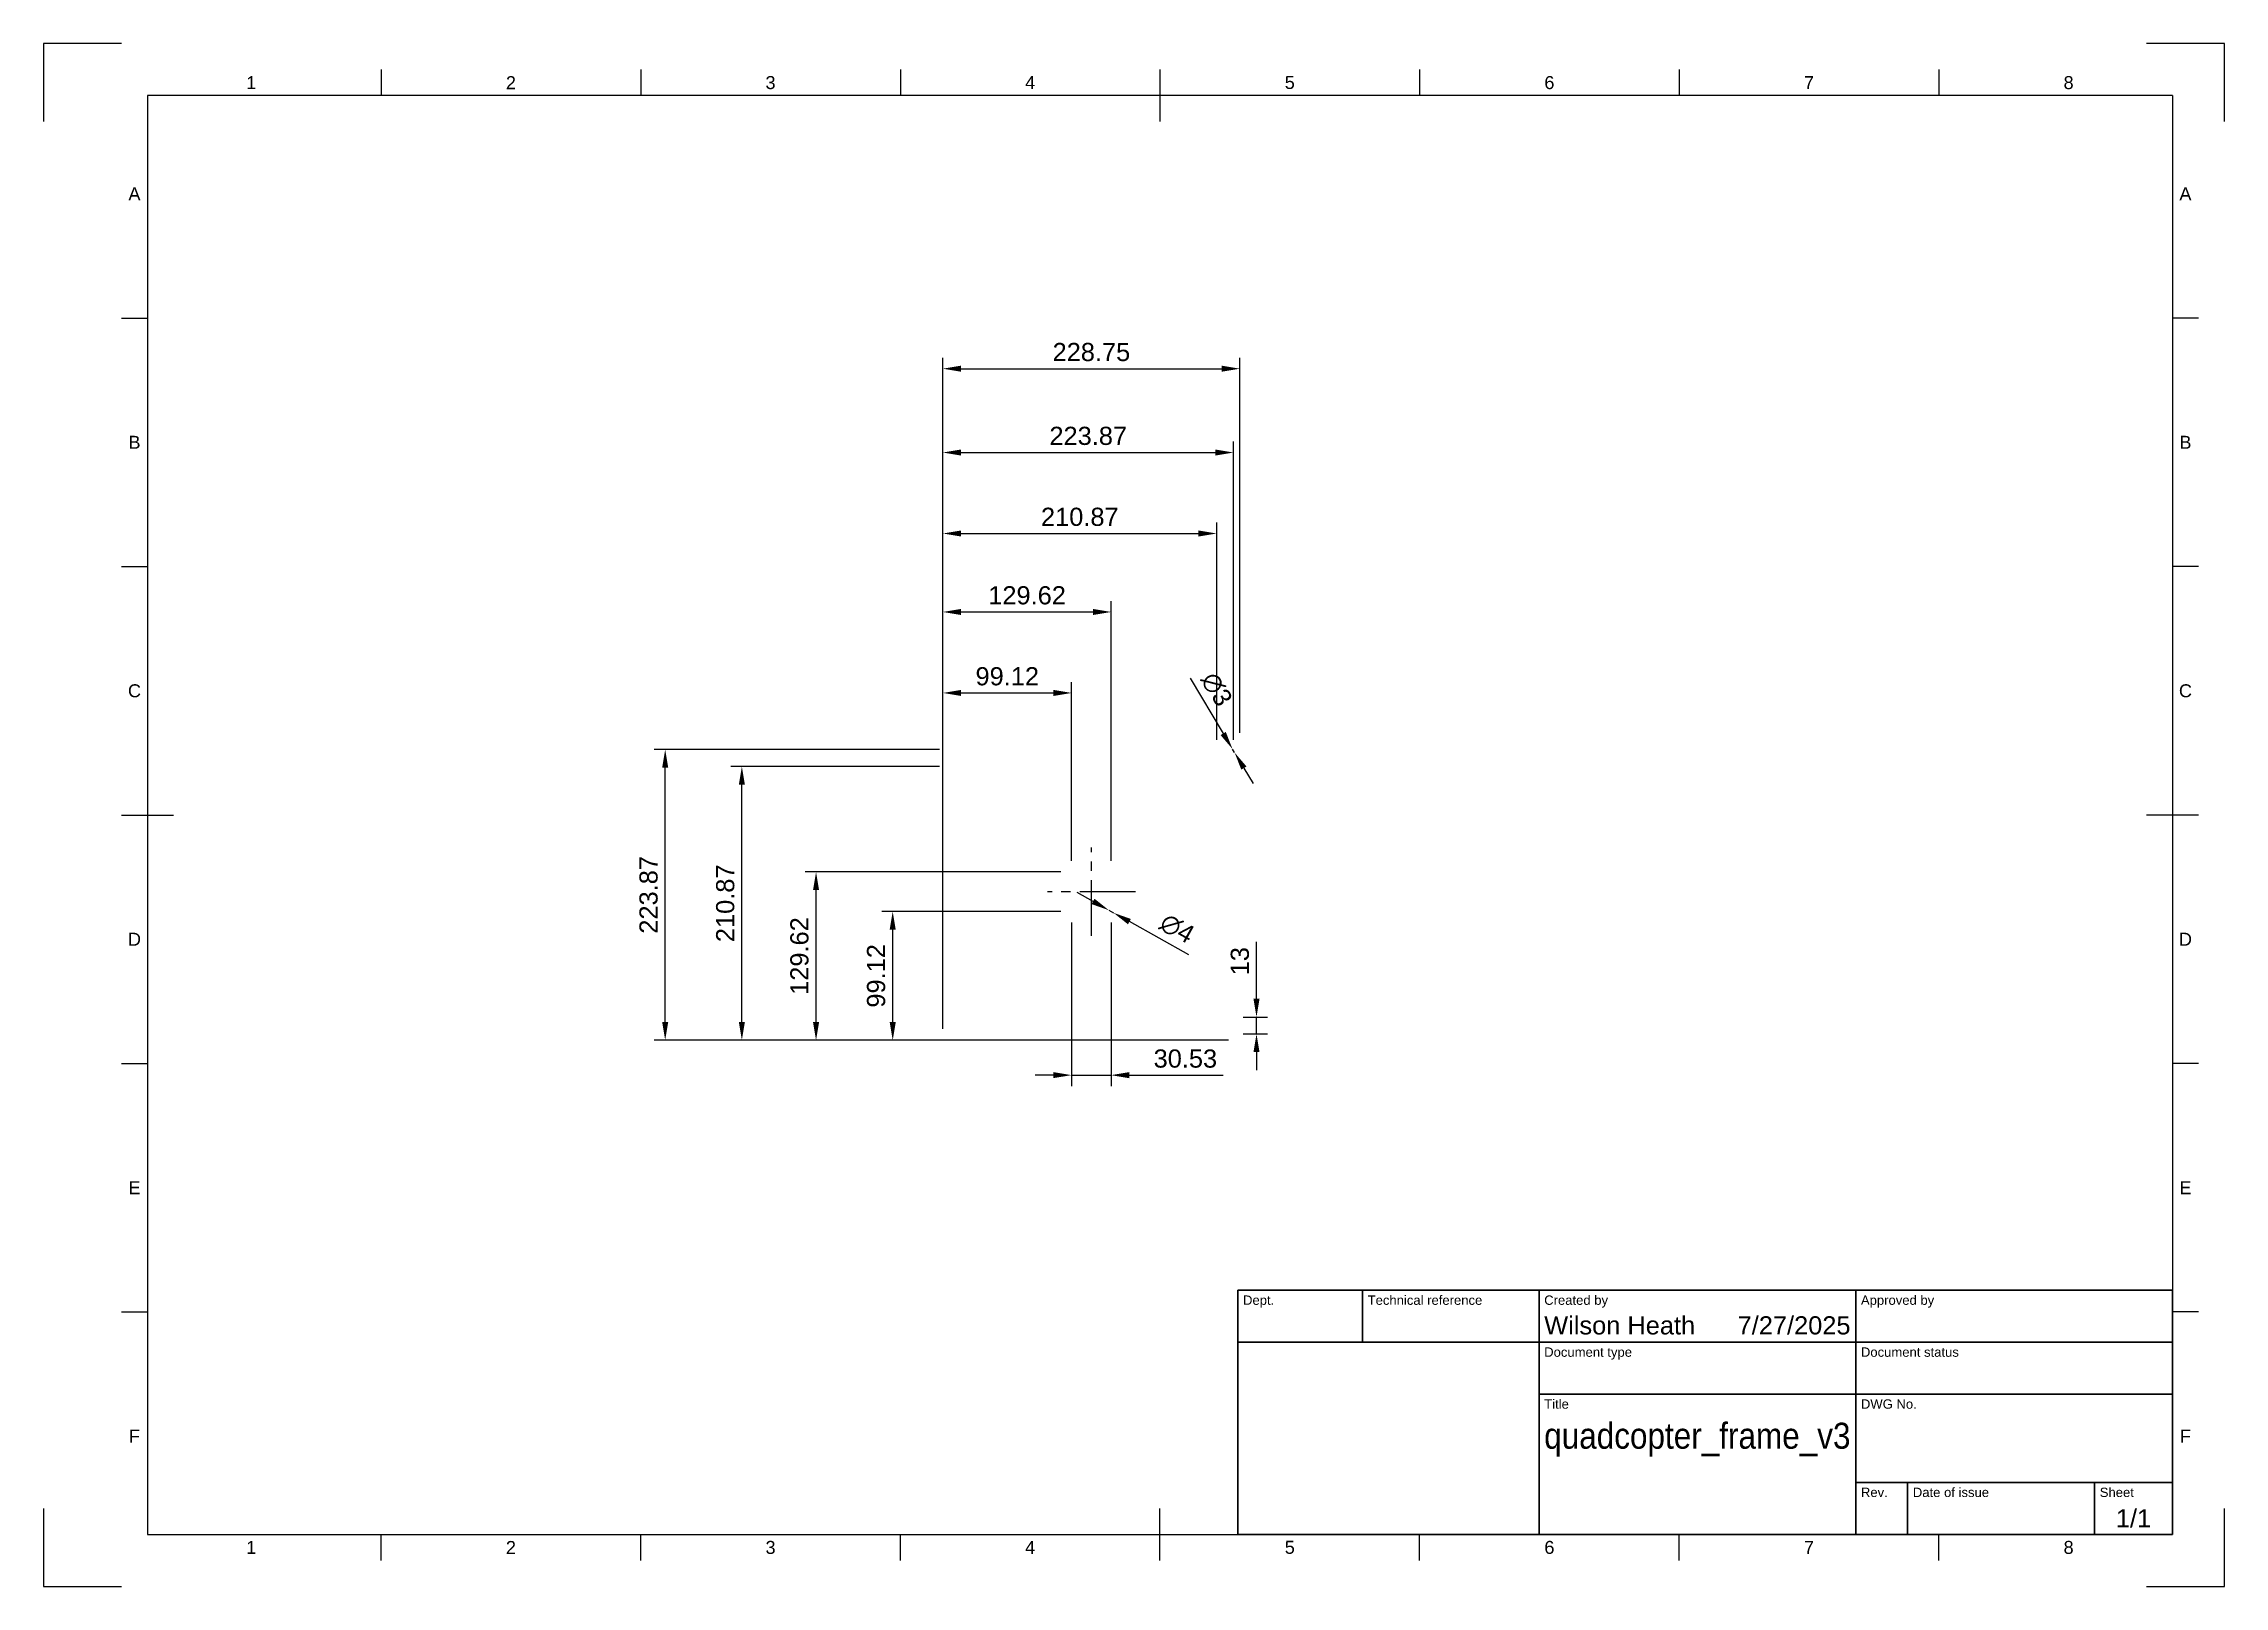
# Paper-space layout 'quadcopter_frame_v3' of a CAD drawing. Header units: millimetres. Extents: x 0 to 420, y 0 to 297.
import ezdxf
from ezdxf.enums import TextEntityAlignment as Align

# ---------------------------------------------------------------- set-up
doc = ezdxf.new("R2010")
doc.units = ezdxf.units.MM
doc.header["$LTSCALE"] = 0.75
doc.linetypes.add('CENTER2', pattern=[28.575000000000003, 19.05, -3.175, 3.175, -3.175])
for name, color, linetype, lineweight in [('BORDER', 7, 'Continuous', 25), ('FD_Dimensions', 7, 'Continuous', 25), ('Smart Centers', 7, 'CENTER2', 25), ('TITLEBLOCK', 7, 'Continuous', 35)]:
    doc.layers.add(name, color=color, linetype=linetype, lineweight=lineweight)
doc.styles.add('FusionTitle', font='arial.ttf')
doc.styles.get("Standard").update_dxf_attribs({"font": 'arial.ttf'})
doc.dimstyles.new('Dim-ISO-25', dxfattribs={"dimtxt": 3.5, "dimasz": 3.5, "dimexe": 2.1, "dimexo": 2.1, "dimgap": 1.4, "dimtad": 1, "dimzin": 12, "dimdsep": 46, "dimtxsty": 'Standard', "dimcen": 0, "dimazin": 3, "dimtp": 0.1, "dimtm": 0.1000000001, "dimtfac": 0.7142857142857143, "dimtmove": 0, "dimatfit": 3, "dimfxl": 1, "dimtzin": 12, "dimarcsym": 0})

# ---------------------------------------------------------------- blocks, each defined once
blk = doc.blocks.new('ISO_A3_SHEET')
at = {"layer": 'BORDER'}
for p, q in [((65, 292), (65.00000000000011, 287)), ((115, 292), (115.0000000000001, 287)), ((165, 292), (165.0000000000001, 287)), ((215, 292), (215, 282)), ((265, 292), (265.0000000000001, 287)), ((315, 292), (315.0000000000001, 287)), ((365, 292), (365, 287)), ((410, 287), (20, 287)), ((20, 287), (20, 10)), ((410, 287), (410, 10)), ((15, 244.16666), (20, 244.1666599999999)), ((415, 244.16666), (410, 244.1666599999999)), ((15, 196.33333), (20, 196.33333)), ((415, 196.33333), (410, 196.33333)), ((15, 148.5), (25, 148.5)), ((415, 148.5), (405, 148.5)), ((15, 100.66667), (20, 100.66667)), ((415, 100.66667), (410, 100.66667)), ((15, 52.83334000000001), (20, 52.83334000000001)), ((415, 52.83334000000001), (410, 52.83334000000001)), ((215, 5), (215, 15)), ((20, 10), (410, 10)), ((65, 4.999999999999996), (65.00000000000011, 9.999999999999996)), ((115, 4.999999999999996), (115.0000000000001, 9.999999999999996)), ((165, 4.999999999999996), (165.0000000000001, 9.999999999999996)), ((265, 4.999999999999996), (265.0000000000001, 9.999999999999996)), ((315, 4.999999999999996), (315.0000000000001, 9.999999999999996)), ((365, 4.999999999999996), (365, 9.999999999999996))]:
    blk.add_line(p, q, dxfattribs=at)
at = {"layer": 'Defpoints'}
for p, q in [((15, 297), (0, 297)), ((0, 297), (0, 282)), ((420, 297), (405, 297)), ((420, 282), (420, 297)), ((0, 15), (0, 0)), ((420, 0), (420, 15)), ((0, 0), (15, 0)), ((405, 0), (420, 0))]:
    blk.add_line(p, q, dxfattribs=at)
at = {"layer": 'BORDER', "style": 'FusionTitle'}
for s, p in [('1', (40, 289.5)), ('2', (90, 289.5)), ('3', (140, 289.5)), ('4', (189.9999999999999, 289.5)), ('5', (240, 289.5)), ('6', (290, 289.5)), ('7', (339.9999999999999, 289.5)), ('8', (389.9999999999998, 289.5)), ('A', (17.5, 268.0833299999999)), ('A', (412.5, 268.0833299999999)), ('B', (17.5, 220.25)), ('B', (412.5, 220.25)), ('C', (17.5, 172.41667)), ('C', (412.5, 172.41667)), ('D', (17.5, 124.58334)), ('D', (412.5, 124.58334)), ('E', (17.5, 76.75001000000003)), ('E', (412.5, 76.75001000000003)), ('F', (17.5, 28.91668000000003)), ('F', (412.5, 28.91668000000003)), ('1', (40, 7.499999999999996)), ('2', (90, 7.499999999999996)), ('3', (140, 7.499999999999996)), ('4', (189.9999999999999, 7.499999999999996)), ('5', (240, 7.499999999999996)), ('6', (290, 7.499999999999996)), ('7', (339.9999999999999, 7.499999999999996)), ('8', (389.9999999999998, 7.499999999999996))]:
    blk.add_text(s, height=2.5, dxfattribs=at).set_placement(p, align=Align.MIDDLE)
blk = doc.blocks.new('ISO_TITLEBLOCK')
at = {"layer": 'TITLEBLOCK'}
for p, q in [((0, 47), (-180, 47)), ((-180, 47), (-180, 0)), ((-156, 37), (-156, 47)), ((-122, 0), (-122, 47)), ((-61, 0), (-61, 47)), ((0, 0), (0, 47)), ((-180, 37), (0, 37)), ((-122, 27), (0, 27)), ((-61, 10), (0, 10)), ((-51, 0), (-50.99999999999994, 10)), ((-15, 0), (-15, 10)), ((-180, 0), (0, 0))]:
    blk.add_line(p, q, dxfattribs=at)
at = {"layer": 'TITLEBLOCK', "style": 'FusionTitle'}
for s, p in [('Dept.', (-179, 46)), ('Technical reference', (-155, 46)), ('Created by', (-121, 46)), ('Approved by', (-60, 46)), ('Document type', (-121, 36)), ('Document status', (-60, 36)), ('Title', (-121, 26)), ('DWG No.', (-60, 26)), ('Rev.', (-60, 9)), ('Date of issue', (-49.99999999999994, 9)), ('Sheet', (-14, 9))]:
    blk.add_text(s, height=1.8, dxfattribs=at).set_placement(p, align=Align.TOP_LEFT)
for tag, height, p in [('DEPT', 3.5, (-179, 42)), ('TECHNICAL_REFERENCE', 3.5, (-155, 42)), ('CREATED_BY', 3.5, (-121, 42)), ('APPROVED_BY', 3.5, (-60, 42)), ('DOCUMENT_TYPE', 3.5, (-121, 32)), ('DOCUMENT_STATUS', 3.5, (-60, 32)), ('TITLE_1', 5, (-121, 21.5)), ('TITLE_2', 5, (-121, 14)), ('TITLE_3', 5, (-121, 6.5)), ('DATE_OF_ISSUE', 3.5, (-50, 5))]:
    blk.add_attdef(tag, text='', height=height, dxfattribs=at).set_placement(p, align=Align.TOP_LEFT)
for tag, p in [('CREATED_DATE', (-61.99999999999999, 42)), ('APPROVED_DATE', (-0.9928376534788512, 42))]:
    blk.add_attdef(tag, text='', height=3.5, dxfattribs=at).set_placement(p, align=Align.TOP_RIGHT)
for tag, height, p in [('DRAWING_NUMBER', 5, (-30.50000000000001, 19.75143246930423)), ('REV', 3.5, (-56, 4.85)), ('SHEET', 3.5, (-7.5, 4.85))]:
    blk.add_attdef(tag, text='', height=height, dxfattribs=at).set_placement(p, align=Align.TOP_CENTER)
blk = doc.blocks.new('*D26')
at = {"layer": 'Defpoints', "color": 0, "transparency": 16777216}
for p in [(230.3900416342967, 234.421875), (230.3900416342967, 162.234375), (173.2037083657033, 111.234375)]:
    blk.add_point(p, dxfattribs=at)
at = {"layer": 'FD_Dimensions', "color": 0, "lineweight": -2, "transparency": 16777216}
for p, q in [((173.2037083657033, 113.334375), (173.2037083657033, 236.521875)), ((230.3900416342967, 164.334375), (230.3900416342967, 236.521875)), ((176.7037083657033, 234.421875), (226.8900416342967, 234.421875))]:
    blk.add_line(p, q, dxfattribs=at)
at = {"layer": 'FD_Dimensions', "color": 0, "transparency": 16777216}
for points in [[(176.7037083657033, 235.0052083333333), (176.7037083657033, 233.8385416666667), (173.2037083657033, 234.421875)], [(226.8900416342967, 235.0052083333333), (226.8900416342967, 233.8385416666667), (230.3900416342967, 234.421875)]]:
    blk.add_solid(points, dxfattribs=at)
at = {"layer": 'FD_Dimensions', "color": 0, "transparency": 16777216, "insert": (201.796875, 237.6088804570259), "char_height": 3.5, "attachment_point": 5}
blk.add_mtext('228.75', dxfattribs=at)
blk = doc.blocks.new('*D27')
at = {"layer": 'Defpoints', "color": 0, "transparency": 16777216}
for p in [(228.9789395424748, 161.180935294177), (229.3648113590453, 160.5378155998926)]:
    blk.add_point(p, dxfattribs=at)
at = {"layer": 'FD_Dimensions', "color": 0, "lineweight": -2, "transparency": 16777216}
for p, q in [((220.7972637940924, 174.817061541485), (227.1782043984788, 164.1821605341712)), ((229.3648113590453, 160.5378155998926), (228.9789395424748, 161.180935294177)), ((231.1655465030413, 157.5365903598984), (232.9662816470372, 154.5353651199043))]:
    blk.add_line(p, q, dxfattribs=at)
at = {"layer": 'FD_Dimensions', "color": 0, "transparency": 16777216}
for points in [[(227.6784086051445, 164.4822830581705), (226.6780001918131, 163.8820380101718), (228.9789395424748, 161.180935294177)], [(231.665750709707, 157.8367128838977), (230.6653422963756, 157.2364678358991), (229.3648113590453, 160.5378155998926)]]:
    blk.add_solid(points, dxfattribs=at)
at = {"layer": 'FD_Dimensions', "color": 0, "transparency": 16777216, "insert": (225.904137198031, 172.690286062071), "char_height": 3.5, "attachment_point": 5, "rotation": 300.9637565320661}
blk.add_mtext('∅3', dxfattribs=at)
blk = doc.blocks.new('*D28')
at = {"layer": 'Defpoints', "color": 0, "transparency": 16777216}
for p in [(205.1794113154276, 130.157581512101), (206.0535685915491, 129.6719385809224)]:
    blk.add_point(p, dxfattribs=at)
at = {"layer": 'FD_Dimensions', "color": 0, "lineweight": -2, "transparency": 16777216}
for p, q in [((202.1198608490022, 131.8573317712262), (199.0603103825768, 133.5570820303514)), ((205.1794113154276, 130.157581512101), (206.0535685915491, 129.6719385809224)), ((220.5797712145122, 121.6018260126095), (209.1131190579745, 127.9721883217971))]:
    blk.add_line(p, q, dxfattribs=at)
at = {"layer": 'FD_Dimensions', "color": 0, "transparency": 16777216}
for points in [[(202.4031525588564, 132.3672568489638), (201.836569139148, 131.3474066934886), (205.1794113154276, 130.157581512101)], [(209.3964107678287, 128.4821133995347), (208.8298273481203, 127.4622632440596), (206.0535685915491, 129.6719385809224)]]:
    blk.add_solid(points, dxfattribs=at)
at = {"layer": 'FD_Dimensions', "color": 0, "transparency": 16777216, "insert": (218.2903026901781, 126.6315331197653), "char_height": 3.5, "attachment_point": 5, "rotation": 330.94539590092285}
blk.add_mtext('∅4', dxfattribs=at)
blk = doc.blocks.new('*D29')
at = {"layer": 'Defpoints', "color": 0, "transparency": 16777216}
for p in [(119.7109370529661, 161.1093754507602), (174.6718745529652, 161.1093754507602), (224.2968750000001, 105.1412083657033)]:
    blk.add_point(p, dxfattribs=at)
at = {"layer": 'FD_Dimensions', "color": 0, "lineweight": -2, "transparency": 16777216}
for p, q in [((172.5718745529652, 161.1093754507602), (117.6109370529661, 161.1093754507602)), ((119.7109370529661, 108.6412083657033), (119.7109370529661, 157.6093754507602)), ((222.1968750000001, 105.1412083657033), (117.6109370529662, 105.1412083657033))]:
    blk.add_line(p, q, dxfattribs=at)
at = {"layer": 'FD_Dimensions', "color": 0, "transparency": 16777216}
for points in [[(119.1276037196328, 157.6093754507602), (120.2942703862995, 157.6093754507602), (119.7109370529661, 161.1093754507602)], [(119.1276037196328, 108.6412083657033), (120.2942703862995, 108.6412083657033), (119.7109370529661, 105.1412083657033)]]:
    blk.add_solid(points, dxfattribs=at)
at = {"layer": 'FD_Dimensions', "color": 0, "transparency": 16777216, "insert": (116.5227378715201, 133.1252919082317), "char_height": 3.5, "attachment_point": 5, "rotation": 90}
blk.add_mtext('223.87', dxfattribs=at)
blk = doc.blocks.new('*D30')
at = {"layer": 'Defpoints', "color": 0, "transparency": 16777216}
for p in [(229.1718754507601, 218.2812504470348), (229.1718754507601, 160.8593754470348), (173.2037083657033, 111.234375)]:
    blk.add_point(p, dxfattribs=at)
at = {"layer": 'FD_Dimensions', "color": 0, "lineweight": -2, "transparency": 16777216}
for p, q in [((173.2037083657033, 113.334375), (173.2037083657033, 220.3812504470348)), ((229.1718754507601, 162.9593754470348), (229.1718754507601, 220.3812504470348)), ((176.7037083657033, 218.2812504470348), (225.6718754507601, 218.2812504470348))]:
    blk.add_line(p, q, dxfattribs=at)
at = {"layer": 'FD_Dimensions', "color": 0, "transparency": 16777216}
for points in [[(176.7037083657033, 218.8645837803682), (176.7037083657033, 217.6979171137015), (173.2037083657033, 218.2812504470348)], [(225.6718754507601, 218.8645837803682), (225.6718754507601, 217.6979171137015), (229.1718754507601, 218.2812504470348)]]:
    blk.add_solid(points, dxfattribs=at)
at = {"layer": 'FD_Dimensions', "color": 0, "transparency": 16777216, "insert": (201.1877919082317, 221.469449628481), "char_height": 3.5, "attachment_point": 5}
blk.add_mtext('223.87', dxfattribs=at)
blk = doc.blocks.new('*D33')
at = {"layer": 'Defpoints', "color": 0, "transparency": 16777216}
for p in [(134.4765620529661, 157.8593753911555), (174.6718745529652, 157.8593753911555), (224.2968750000001, 105.1412083657033)]:
    blk.add_point(p, dxfattribs=at)
at = {"layer": 'FD_Dimensions', "color": 0, "lineweight": -2, "transparency": 16777216}
for p, q in [((172.5718745529652, 157.8593753911555), (132.3765620529661, 157.8593753911555)), ((134.4765620529661, 108.6412083657033), (134.4765620529661, 154.3593753911555)), ((222.1968750000001, 105.1412083657033), (132.3765620529661, 105.1412083657033))]:
    blk.add_line(p, q, dxfattribs=at)
at = {"layer": 'FD_Dimensions', "color": 0, "transparency": 16777216}
for points in [[(133.8932287196328, 154.3593753911555), (135.0598953862995, 154.3593753911555), (134.4765620529661, 157.8593753911555)], [(133.8932287196328, 108.6412083657033), (135.0598953862995, 108.6412083657033), (134.4765620529661, 105.1412083657033)]]:
    blk.add_solid(points, dxfattribs=at)
at = {"layer": 'FD_Dimensions', "color": 0, "transparency": 16777216, "insert": (131.2895565959402, 131.5002918784294), "char_height": 3.5, "attachment_point": 5, "rotation": 90}
blk.add_mtext('210.87', dxfattribs=at)
blk = doc.blocks.new('*D34')
at = {"layer": 'Defpoints', "color": 0, "transparency": 16777216}
for p in [(225.9218753911555, 202.6953129470348), (225.9218753911555, 160.8593754470348), (173.2037083657033, 111.234375)]:
    blk.add_point(p, dxfattribs=at)
at = {"layer": 'FD_Dimensions', "color": 0, "lineweight": -2, "transparency": 16777216}
for p, q in [((173.2037083657033, 113.334375), (173.2037083657033, 204.7953129470348)), ((176.7037083657033, 202.6953129470348), (222.4218753911555, 202.6953129470348)), ((225.9218753911555, 162.9593754470348), (225.9218753911555, 204.7953129470348))]:
    blk.add_line(p, q, dxfattribs=at)
at = {"layer": 'FD_Dimensions', "color": 0, "transparency": 16777216}
for points in [[(176.7037083657033, 203.2786462803682), (176.7037083657033, 202.1119796137015), (173.2037083657033, 202.6953129470348)], [(222.4218753911555, 203.2786462803682), (222.4218753911555, 202.1119796137015), (225.9218753911555, 202.6953129470348)]]:
    blk.add_solid(points, dxfattribs=at)
at = {"layer": 'FD_Dimensions', "color": 0, "transparency": 16777216, "insert": (199.5627918784294, 205.8823184040608), "char_height": 3.5, "attachment_point": 5}
blk.add_mtext('210.87', dxfattribs=at)
blk = doc.blocks.new('*D39')
at = {"layer": 'Defpoints', "color": 0, "transparency": 16777216}
for p in [(205.6095222296926, 187.5860847296922), (205.6095222296926, 137.5470222296922), (173.2037083657033, 105.234375)]:
    blk.add_point(p, dxfattribs=at)
at = {"layer": 'FD_Dimensions', "color": 0, "lineweight": -2, "transparency": 16777216}
for p, q in [((173.2037083657033, 107.334375), (173.2037083657033, 189.6860847296922)), ((205.6095222296926, 139.6470222296922), (205.6095222296926, 189.6860847296922)), ((176.7037083657033, 187.5860847296922), (202.1095222296926, 187.5860847296922))]:
    blk.add_line(p, q, dxfattribs=at)
at = {"layer": 'FD_Dimensions', "color": 0, "transparency": 16777216}
for points in [[(176.7037083657033, 188.1694180630255), (176.7037083657033, 187.0027513963588), (173.2037083657033, 187.5860847296922)], [(202.1095222296926, 188.1694180630255), (202.1095222296926, 187.0027513963588), (205.6095222296926, 187.5860847296922)]]:
    blk.add_solid(points, dxfattribs=at)
at = {"layer": 'FD_Dimensions', "color": 0, "transparency": 16777216, "insert": (189.406615297698, 190.7730901867181), "char_height": 3.5, "attachment_point": 5}
blk.add_mtext('129.62', dxfattribs=at)
blk = doc.blocks.new('*D40')
at = {"layer": 'Defpoints', "color": 0, "transparency": 16777216}
for p in [(148.765625000001, 137.546875), (197.9843750000001, 137.5468750000001), (230.2968750000001, 105.1412083657033)]:
    blk.add_point(p, dxfattribs=at)
at = {"layer": 'FD_Dimensions', "color": 0, "lineweight": -2, "transparency": 16777216}
for p, q in [((195.8843750000001, 137.5468750000001), (146.665625000001, 137.546875)), ((148.765625000001, 108.6412083657033), (148.765625000001, 134.046875)), ((228.1968750000001, 105.1412083657033), (146.665625000001, 105.1412083657033))]:
    blk.add_line(p, q, dxfattribs=at)
at = {"layer": 'FD_Dimensions', "color": 0, "transparency": 16777216}
for points in [[(148.1822916666676, 134.046875), (149.3489583333343, 134.046875), (148.765625000001, 137.546875)], [(148.1822916666676, 108.6412083657033), (149.3489583333343, 108.6412083657033), (148.765625000001, 105.1412083657033)]]:
    blk.add_solid(points, dxfattribs=at)
at = {"layer": 'FD_Dimensions', "color": 0, "transparency": 16777216, "insert": (145.578619542975, 121.3440416828516), "char_height": 3.5, "attachment_point": 5, "rotation": 90}
blk.add_mtext('129.62', dxfattribs=at)
blk = doc.blocks.new('*D41')
at = {"layer": 'Defpoints', "color": 0, "transparency": 16777216}
for p in [(197.984375, 172), (197.984375, 137.546875), (173.2037083657033, 105.234375)]:
    blk.add_point(p, dxfattribs=at)
at = {"layer": 'FD_Dimensions', "color": 0, "lineweight": -2, "transparency": 16777216}
for p, q in [((173.2037083657033, 107.334375), (173.2037083657033, 174.1)), ((197.984375, 139.646875), (197.984375, 174.1)), ((176.7037083657033, 172), (194.484375, 172))]:
    blk.add_line(p, q, dxfattribs=at)
at = {"layer": 'FD_Dimensions', "color": 0, "transparency": 16777216}
for points in [[(176.7037083657033, 172.5833333333333), (176.7037083657033, 171.4166666666667), (173.2037083657033, 172)], [(194.484375, 172.5833333333333), (194.484375, 171.4166666666667), (197.984375, 172)]]:
    blk.add_solid(points, dxfattribs=at)
at = {"layer": 'FD_Dimensions', "color": 0, "transparency": 16777216, "insert": (185.5940416828516, 175.1870054570259), "char_height": 3.5, "attachment_point": 5}
blk.add_mtext('99.12', dxfattribs=at)
blk = doc.blocks.new('*D42')
at = {"layer": 'Defpoints', "color": 0, "transparency": 16777216}
for p in [(163.5311027703083, 129.9217277703079), (197.9842277703075, 129.9217277703079), (230.2968750000001, 105.1412083657033)]:
    blk.add_point(p, dxfattribs=at)
at = {"layer": 'FD_Dimensions', "color": 0, "lineweight": -2, "transparency": 16777216}
for p, q in [((195.8842277703075, 129.9217277703079), (161.4311027703083, 129.9217277703079)), ((163.5311027703083, 108.6412083657033), (163.5311027703083, 126.4217277703079)), ((228.1968750000001, 105.1412083657033), (161.4311027703083, 105.1412083657033))]:
    blk.add_line(p, q, dxfattribs=at)
at = {"layer": 'FD_Dimensions', "color": 0, "transparency": 16777216}
for points in [[(162.947769436975, 126.4217277703079), (164.1144361036417, 126.4217277703079), (163.5311027703083, 129.9217277703079)], [(162.947769436975, 108.6412083657033), (164.1144361036417, 108.6412083657033), (163.5311027703083, 105.1412083657033)]]:
    blk.add_solid(points, dxfattribs=at)
at = {"layer": 'FD_Dimensions', "color": 0, "transparency": 16777216, "insert": (160.3440973132824, 117.5314680680055), "char_height": 3.5, "attachment_point": 5, "rotation": 90}
blk.add_mtext('99.12', dxfattribs=at)
blk = doc.blocks.new('*D120')
at = {"layer": 'Defpoints', "color": 0, "transparency": 16777216}
for p in [(228.9218754470349, 109.6093746088446), (233.591723897115, 109.6093746088446), (228.9218754470349, 106.35937454924)]:
    blk.add_point(p, dxfattribs=at)
at = {"layer": 'FD_Dimensions', "color": 0, "lineweight": -2, "transparency": 16777216}
for p, q in [((233.591723897115, 113.1093746088446), (233.591723897115, 124.0935492336741)), ((231.0218754470349, 109.6093746088446), (235.691723897115, 109.6093746088446)), ((233.591723897115, 106.35937454924), (233.591723897115, 109.6093746088446)), ((231.0218754470349, 106.35937454924), (235.691723897115, 106.35937454924)), ((233.591723897115, 102.85937454924), (233.591723897115, 99.35937454923999))]:
    blk.add_line(p, q, dxfattribs=at)
at = {"layer": 'FD_Dimensions', "color": 0, "transparency": 16777216}
for points in [[(233.0083905637817, 113.1093746088446), (234.1750572304483, 113.1093746088446), (233.591723897115, 109.6093746088446)], [(233.0083905637817, 102.85937454924), (234.1750572304483, 102.85937454924), (233.591723897115, 106.35937454924)]]:
    blk.add_solid(points, dxfattribs=at)
at = {"layer": 'FD_Dimensions', "color": 0, "transparency": 16777216, "insert": (230.4035247156689, 120.3514619212593), "char_height": 3.5, "attachment_point": 5, "rotation": 90}
blk.add_mtext('13', dxfattribs=at)
blk = doc.blocks.new('*D121')
at = {"layer": 'Defpoints', "color": 0, "transparency": 16777216}
for p in [(197.9842277703074, 129.9217277703079), (205.6164899534883, 129.9147600465118), (205.587732659406, 98.41477317321227)]:
    blk.add_point(p, dxfattribs=at)
at = {"layer": 'FD_Dimensions', "color": 0, "lineweight": -2, "transparency": 16777216}
for p, q in [((197.9823106173686, 127.8217286454213), (197.9535533232862, 96.3217417721218)), ((205.6145728005495, 127.8147609216251), (205.5858155064671, 96.31477404832565)), ((194.4554719347473, 98.42493615190646), (190.9554733932696, 98.4281314068045)), ((197.955470476225, 98.42174089700842), (205.587732659406, 98.41477317321227)), ((209.0877312008837, 98.41157791831424), (227.1960456193013, 98.39504628847067))]:
    blk.add_line(p, q, dxfattribs=at)
at = {"layer": 'FD_Dimensions', "color": 0, "transparency": 16777216}
for points in [[(194.4560044772303, 99.00826924215275), (194.4549393922643, 97.84160306166018), (197.955470476225, 98.42174089700842)], [(209.0882637433667, 98.99491100856052), (209.0871986584007, 97.82824482806795), (205.587732659406, 98.41477317321227)]]:
    blk.add_solid(points, dxfattribs=at)
at = {"layer": 'FD_Dimensions', "color": 0, "transparency": 16777216, "insert": (219.8947982834172, 101.5899123288011), "char_height": 3.5, "attachment_point": 5, "rotation": 359.9476929584124}
blk.add_mtext('30.53', dxfattribs=at)
blk = doc.blocks.new('*U122')
at = {"layer": 'Smart Centers', "color": 0, "ltscale": 0.75, "transparency": 16777216}
blk.add_line((8.484765031689733, 0), (-8.484765031689705, 0), dxfattribs=at)
blk = doc.blocks.new('*U123')
at = {"layer": 'Smart Centers', "color": 0, "ltscale": 0.75, "transparency": 16777216}
blk.add_line((0, -8.484765031689705), (0, 8.484765031689705), dxfattribs=at)

psp = doc.layouts.new('quadcopter_frame_v3')

# ---------------------------------------------------------------- block references
at = {"layer": 'BORDER'}
psp.add_blockref('ISO_A3_SHEET', (0, 0), dxfattribs=at)
at = {"layer": 'Smart Centers', "ltscale": 0.75}
for name in ['*U123', '*U122']:
    psp.add_blockref(name, (201.796875, 133.734375), dxfattribs=at)
at = {"layer": 'TITLEBLOCK'}
ref = psp.add_blockref('ISO_TITLEBLOCK', (410, 10), dxfattribs=at)
ref.add_attrib('CREATED_DATE', '7/27/2025', dxfattribs={"height": 3.5, "style": 'FusionTitle'}).set_placement((348, 52), align=Align.TOP_RIGHT)
ref.add_attrib('SHEET', '1/1', dxfattribs={"height": 3.5, "style": 'FusionTitle'}).set_placement((402.5, 14.85), align=Align.TOP_CENTER)
ref.add_attrib('TITLE_1', 'quadcopter_frame_v3', dxfattribs={"height": 5, "style": 'FusionTitle', "width": 0.8682018320765221}).set_placement((289, 31.5), align=Align.TOP_LEFT)
ref.add_attrib('CREATED_BY', 'Wilson Heath', dxfattribs={"height": 3.5, "style": 'FusionTitle'}).set_placement((289, 52), align=Align.TOP_LEFT)

# ---------------------------------------------------------------- dimensions: what is measured, and where the dimension line sits
at = {"layer": 'FD_Dimensions'}
for base, p1, p2, picture, middle in [((230.3900416342967, 234.421875), (173.2037083657033, 111.234375), (230.3900416342967, 162.234375), '*D26', (201.796875, 237.6088804570259)), ((229.1718754507601, 218.2812504470348), (173.2037083657033, 111.234375), (229.1718754507601, 160.8593754470348), '*D30', (201.1877919082317, 221.469449628481)), ((225.9218753911555, 202.6953129470348), (173.2037083657033, 111.234375), (225.9218753911555, 160.8593754470348), '*D34', (199.5627918784294, 205.8823184040608)), ((205.6095222296926, 187.5860847296922), (173.2037083657033, 105.234375), (205.6095222296926, 137.5470222296922), '*D39', (189.406615297698, 190.7730901867181)), ((197.984375, 172), (173.2037083657033, 105.234375), (197.984375, 137.546875), '*D41', (185.5940416828516, 175.1870054570259))]:
    dim = psp.add_linear_dim(base=base, p1=p1, p2=p2, dimstyle='Dim-ISO-25', override={"dimlfac": -4}, dxfattribs=at)
    dim.commit()
    dim.dimension.update_dxf_attribs({"geometry": picture, "text_midpoint": middle})
for p1, p2, picture, middle in [((229.3648113590453, 160.5378155998926), (228.9789395424748, 161.180935294177), '*D27', (223.0873665242875, 171.0002236578254)), ((205.1794113154276, 130.157581512101), (206.0535685915491, 129.6719385809224), '*D28', (216.6950186645776, 123.7600218736843))]:
    dim = psp.add_diameter_dim_2p(p1=p1, p2=p2, dimstyle='Dim-ISO-25', override={"dimlfac": -4}, dxfattribs=at)
    dim.commit()
    dim.dimension.update_dxf_attribs({"geometry": picture, "text_midpoint": middle, "dimtype": 163})
for base, p1, p2, picture, middle in [((119.7109370529661, 161.1093754507602), (224.296875, 105.1412083657033), (174.6718745529652, 161.1093754507601), '*D29', (116.5227378715201, 133.1252919082317)), ((134.4765620529661, 157.8593753911555), (224.296875, 105.1412083657033), (174.6718745529652, 157.8593753911555), '*D33', (131.2895565959402, 131.5002918784294)), ((148.765625000001, 137.546875), (230.296875, 105.1412083657033), (197.984375, 137.546875), '*D40', (145.578619542975, 121.3440416828516)), ((163.5311027703083, 129.9217277703079), (230.296875, 105.1412083657033), (197.9842277703074, 129.9217277703078), '*D42', (160.3440973132824, 117.5314680680055))]:
    dim = psp.add_linear_dim(base=base, p1=p1, p2=p2, angle=90, dimstyle='Dim-ISO-25', override={"dimlfac": -4}, dxfattribs=at)
    dim.commit()
    dim.dimension.update_dxf_attribs({"geometry": picture, "text_midpoint": middle})
for p1, p2, distance, picture, middle in [((197.9842277703074, 129.9217277703079), (205.6164899534883, 129.9147600465117), -31.499999999999993, '*D121', (219.8947982834172, 101.5899123288011)), ((228.9218754470348, 106.3593745492399), (228.9218754470348, 109.6093746088446), -4.669848450080195, '*D120', (230.4035247156689, 120.3514619212593))]:
    dim = psp.add_aligned_dim(p1=p1, p2=p2, distance=distance, dimstyle='Dim-ISO-25', override={"dimlfac": -4, "dimclrd": 0, "dimclre": 0}, dxfattribs=at)
    dim.commit()
    dim.dimension.update_dxf_attribs({"geometry": picture, "text_midpoint": middle})

doc.saveas('drawing.dxf')
